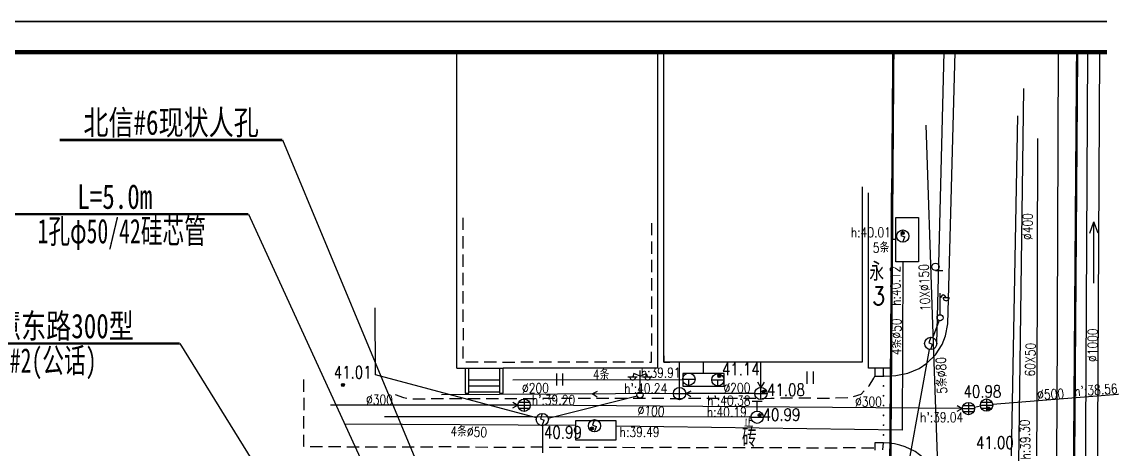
# Model space of a CAD drawing. Header units: inches. Extents: x 505347 to 508499, y 312634 to 313316.
# Drawn here: x 505634.8 to 505722.8, y 312923.5 to 312958.4 of the extents above; entities that cross this region are included whole.
import ezdxf
from ezdxf.enums import TextEntityAlignment as Align
from ezdxf.lldxf.tags import DXFTag

# ---------------------------------------------------------------- set-up
doc = ezdxf.new("R2010")
doc.units = ezdxf.units.IN
doc.header["$LTSCALE"] = 0.5
doc.header["$MEASUREMENT"] = 0
doc.linetypes.add('ACAD_ISO05W100', pattern=[33, 24, -3, 0, -3, 0, -3])
for name, color, linetype in [('BJ02', 7, 'Continuous'), ('BJ03', 7, 'Continuous'), ('BJ04', 7, 'Continuous'), ('BJ08', 7, 'Continuous'), ('BJ09', 7, 'Continuous'), ('BJ10', 7, 'Continuous'), ('BZ', 2, 'Continuous'), ('上水井', 4, 'Continuous'), ('上水注记', 4, 'Continuous'), ('上水管线', 4, 'Continuous'), ('上水高程表', 4, 'Continuous'), ('各家需求标注', 6, 'Continuous'), ('污水井', 247, 'Continuous'), ('污水注记', 247, 'Continuous'), ('污水管线', 247, 'Continuous'), ('污水高程表', 247, 'Continuous'), ('热力井', 40, 'Continuous'), ('热力注记', 40, 'Continuous'), ('热力管线', 40, 'Continuous'), ('热力高程表', 40, 'Continuous'), ('照明井', 193, 'Continuous'), ('照明管线', 193, 'Continuous'), ('燃气管线', 6, 'Continuous'), ('电信注记', 3, 'Continuous'), ('电信管线', 3, 'Continuous'), ('电信规划位置', 1, 'Continuous'), ('电力井', 1, 'Continuous'), ('电力注记', 1, 'Continuous'), ('电力管线', 1, 'Continuous'), ('电力高程表', 1, 'Continuous'), ('道路红线', 1, 'Continuous'), ('雨水井', 34, 'Continuous'), ('雨水注记', 34, 'Continuous'), ('雨水管线', 34, 'Continuous'), ('雨水高程表', 34, 'Continuous')]:
    doc.layers.add(name, color=color, linetype=linetype)
doc.styles.add('HZ', font='simplex.shx', dxfattribs={"bigfont": 'hztxt'})
doc.styles.add('粗宋', font='', dxfattribs={"width": 0.75})
doc.styles.get('粗宋').set_extended_font_data('SimSun')
doc.linetypes.add('1152', pattern='A,15,-0.9,[138,ltypeshp.shx,S=1,R=0,X=0,Y=-0.5],-0.7,[138,ltypeshp.shx,S=1,R=0,X=0,Y=-0.5],-0.9,0', length=17.5)
tags = doc.linetypes.add('DL', pattern='A,15,-4.925,[130,ltypeshp.shx,S=0.5,R=330,X=-0.15,Y=0.433],0,[130,ltypeshp.shx,S=0.4,R=90,X=0,Y=0],-0.15,[130,ltypeshp.shx,S=0.5,R=150,X=0,Y=-0.433],-4.925,15', length=40).pattern_tags.tags
tags[32:33] = [DXFTag(74, 4), DXFTag(75, 0), DXFTag(340, '0'), DXFTag(46, 1.0), DXFTag(50, 0.0), DXFTag(44, 0.0), DXFTag(45, 0.0)]
tags[30:31] = [DXFTag(74, 4), DXFTag(75, 0), DXFTag(340, '0'), DXFTag(46, 1.0), DXFTag(50, 0.0), DXFTag(44, 0.0), DXFTag(45, 0.0)]
tags[4:5] = [DXFTag(74, 4), DXFTag(75, 0), DXFTag(340, '0'), DXFTag(46, 1.0), DXFTag(50, 0.0), DXFTag(44, 0.0), DXFTag(45, 0.0)]
tags = doc.linetypes.add('DX', pattern='A,15,-5,[130,ltypeshp.shx,S=1,R=330,X=0,Y=0],-5,15', length=40).pattern_tags.tags
tags[16:17] = [DXFTag(74, 4), DXFTag(75, 0), DXFTag(340, '0'), DXFTag(46, 1.0), DXFTag(50, 0.0), DXFTag(44, 0.0), DXFTag(45, 0.0)]
tags[14:15] = [DXFTag(74, 4), DXFTag(75, 0), DXFTag(340, '0'), DXFTag(46, 1.0), DXFTag(50, 0.0), DXFTag(44, 0.0), DXFTag(45, 0.0)]
tags[4:5] = [DXFTag(74, 4), DXFTag(75, 0), DXFTag(340, '0'), DXFTag(46, 1.0), DXFTag(50, 0.0), DXFTag(44, 0.0), DXFTag(45, 0.0)]
tags = doc.linetypes.add('SS', pattern='A,15,-1.9,[130,ltypeshp.shx,S=1,R=330,X=0,Y=0],-1.2,[130,ltypeshp.shx,S=1,R=330,X=0,Y=0],-1.9,15', length=35).pattern_tags.tags
tags[24:25] = [DXFTag(74, 4), DXFTag(75, 0), DXFTag(340, '0'), DXFTag(46, 1.0), DXFTag(50, 0.0), DXFTag(44, 0.0), DXFTag(45, 0.0)]
tags[22:23] = [DXFTag(74, 4), DXFTag(75, 0), DXFTag(340, '0'), DXFTag(46, 1.0), DXFTag(50, 0.0), DXFTag(44, 0.0), DXFTag(45, 0.0)]
tags[4:5] = [DXFTag(74, 4), DXFTag(75, 0), DXFTag(340, '0'), DXFTag(46, 1.0), DXFTag(50, 0.0), DXFTag(44, 0.0), DXFTag(45, 0.0)]
doc.linetypes.add('TRQD', pattern='A,15,[130,ltypeshp.shx,S=0.6,R=0,X=0,Y=0],-5,[130,ltypeshp.shx,S=0.6,R=0,X=0,Y=0],15', length=35)

# ---------------------------------------------------------------- blocks, each defined once
blk = doc.blocks.new('941')
for p, q in [((-0.5, -1), (-0.5, 1)), ((0.5, -1), (0.5, 1))]:
    blk.add_line(p, q)
blk = doc.blocks.new('35211')
for p, q in [((0, 0.5), (0, 4)), ((0.19, 3.39), (0.39, 3.69)), ((0.39, 3.69), (0.49, 3.79)), ((0.49, 3.79), (0.69, 3.69)), ((0.69, 3.69), (0.89, 3.39)), ((0, 3.29), (0.19, 3.39)), ((0.49, 3.29), (1.49, 3.29)), ((0.89, 3.39), (0.99, 3.29))]:
    blk.add_line(p, q)
blk.add_circle((0, 0), 0.5)
blk.add_arc((0.99, 3.29), 0.5, 179, 0)
blk = doc.blocks.new('35213')
for p, q in [((0, 0.5), (0, 4)), ((-1.98, 3), (-0.49, 3)), ((-0.99, 3.5), (-1.19, 3)), ((0, 3.1), (-0.99, 3.5)), ((0, 3.1), (1, 3.5)), ((0.5, 3), (2, 3)), ((1, 3.5), (1.2, 3))]:
    blk.add_line(p, q)
blk.add_circle((0, 0), 0.5)
for centre in [(-1.19, 3), (1.25, 3)]:
    blk.add_arc(centre, 0.5, 179, 0)
blk = doc.blocks.new('B8211')
blk.add_hatch(color=256).paths.add_polyline_path([(0.25, 0, 1), (-0.25, 0, 1)])
blk.add_circle((0, 0), 0.25)
blk = doc.blocks.new('B545')
for p, q in [((-1, 0), (1, 0)), ((0, -1), (0, 0))]:
    blk.add_line(p, q)
blk.add_circle((0, 0), 1)
blk = doc.blocks.new('B547')
at = {"linetype": 'Continuous'}
for p, q in [((0, 1), (-0.31427, 0.111111)), ((-0.31427, 0.111111), (0.31427, -0.111111)), ((0, -1), (0.31427, -0.111111))]:
    blk.add_line(p, q, dxfattribs=at)
blk.add_circle((0, 0), 1)
blk = doc.blocks.new('B553')
at = {"linetype": 'Continuous'}
for p, q in [((-0.8, 2.6), (0.8, 2.6)), ((0, 1), (0, 2.6)), ((-1, 0), (1, 0))]:
    blk.add_line(p, q, dxfattribs=at)
blk.add_circle((0, 0), 1, dxfattribs=at)
blk = doc.blocks.new('B5421')
for p, q in [((-1, 0), (1, 0)), ((0, -1), (0, 1))]:
    blk.add_line(p, q)
blk.add_circle((0, 0), 1)
blk = doc.blocks.new('B5422')
at = {"linetype": 'Continuous'}
for p, q in [((-1, 0), (1, 0)), ((-0.866025, 0.5), (0.866025, 0.5)), ((0, 1), (0, -1)), ((-0.866025, -0.5), (0.866025, -0.5))]:
    blk.add_line(p, q, dxfattribs=at)
blk.add_circle((0, 0), 1, dxfattribs=at)
blk = doc.blocks.new('111111')
for p, q in [((518331.076, 303651.061), (518751.076, 303651.061)), ((518751.076, 303651.061), (518331.076, 303651.061))]:
    blk.add_line(p, q)
at = {"const_width": 0.35}
blk.add_lwpolyline([(518343.576, 303648.561), (518748.576, 303648.561), (518748.576, 303505.111), (518343.576, 303505.111)], close=True, dxfattribs=at)
blk = doc.blocks.new('A$C23F021E1')
at = {"color": 255}
blk.add_wipeout([(0, 6.569), (20.762, 6.569), (20.762, 0), (0, 0)], dxfattribs=at).dxf.layer = 'BZ'
at = {"layer": 'BZ', "color": 0, "const_width": 0.2}
blk.add_lwpolyline([(0, 3.285), (20.762, 3.285)], dxfattribs=at)
at = {"layer": 'BZ', "style": '粗宋', "width": 0.75, "flags": 8}
for tag, p in [('X=', (10.365, 3.712)), ('Y=', (10.426, 0.898))]:
    blk.add_attdef(tag, text='', height=2, dxfattribs=at).set_placement(p, align=Align.CENTER)
blk = doc.blocks.new('A$C463E76B2')
at = {"color": 255}
blk.add_wipeout([(0, 3.692), (18.176, 3.692), (18.176, 0), (0, 0)], dxfattribs=at).dxf.layer = 'BZ'
at = {"layer": 'BZ', "color": 0, "const_width": 0.2}
blk.add_lwpolyline([(0, 0.407), (18.176, 0.407)], dxfattribs=at)
at = {"layer": 'BZ', "style": '粗宋', "width": 0.75, "flags": 8}
blk.add_attdef('X=', text='', height=2, dxfattribs=at).set_placement((9.088, 0.834), align=Align.CENTER)

msp = doc.modelspace()

# ---------------------------------------------------------------- linework, layer by layer
at = {"layer": 'BJ02', "linetype": 'Continuous'}
for p, q in [((505670.308, 312938.15), (505670.297, 312955.899)), ((505686.683, 312955.899), (505686.69, 312930.122)), ((505687.19, 312930.622), (505687.183, 312955.899)), ((505703.389, 312944.922), (505703.39, 312930.624)), ((505703.89, 312930.124), (505703.889, 312944.422)), ((505705.737, 312944.422), (505705.74, 312930.124)), ((505670.806, 312941.401), (505670.805, 312942.401)), ((505686.187, 312941.964), (505686.187, 312940.964)), ((505687.187, 312940.62), (505687.187, 312941.62)), ((505670.807, 312939.901), (505670.806, 312940.901)), ((505686.187, 312940.464), (505686.188, 312939.464)), ((505687.188, 312939.12), (505687.187, 312940.12)), ((505670.808, 312938.401), (505670.807, 312939.401)), ((505686.188, 312938.964), (505686.188, 312937.964)), ((505687.188, 312937.62), (505687.188, 312938.62)), ((505703.389, 312938.926), (505703.389, 312937.926)), ((505670.31, 312935.069), (505670.308, 312938.15)), ((505670.809, 312936.901), (505670.808, 312937.901)), ((505686.188, 312937.464), (505686.188, 312936.464)), ((505687.188, 312936.12), (505687.188, 312937.12)), ((505670.81, 312935.401), (505670.809, 312936.401)), ((505686.188, 312935.964), (505686.189, 312934.964)), ((505687.189, 312934.62), (505687.189, 312935.62)), ((505670.311, 312933.175), (505670.31, 312935.069)), ((505670.811, 312933.901), (505670.81, 312934.901)), ((505686.189, 312934.464), (505686.189, 312933.464)), ((505670.811, 312933.401), (505670.811, 312933.175)), ((505687.189, 312933.12), (505687.189, 312934.12)), ((505670.313, 312930.121), (505670.311, 312933.175)), ((505670.811, 312933.175), (505670.812, 312932.401)), ((505686.189, 312932.964), (505686.19, 312931.964)), ((505687.19, 312931.62), (505687.189, 312932.62)), ((505670.812, 312930.901), (505670.812, 312931.901)), ((505686.19, 312930.622), (505686.19, 312931.464)), ((505687.19, 312931.12), (505687.19, 312930.622)), ((505670.313, 312930.121), (505674.086, 312930.121)), ((505670.986, 312930.121), (505670.986, 312928.096)), ((505672.032, 312930.621), (505671.032, 312930.621)), ((505671.286, 312928.096), (505671.286, 312930.121)), ((505673.532, 312930.621), (505672.532, 312930.621)), ((505673.786, 312930.121), (505673.786, 312928.096)), ((505674.032, 312930.621), (505675.032, 312930.621)), ((505686.69, 312930.122), (505674.086, 312930.121)), ((505674.086, 312928.096), (505674.086, 312930.121)), ((505676.532, 312930.621), (505675.532, 312930.621)), ((505678.032, 312930.621), (505677.032, 312930.621)), ((505679.532, 312930.621), (505678.532, 312930.621)), ((505681.032, 312930.622), (505680.032, 312930.621)), ((505682.532, 312930.622), (505681.532, 312930.622)), ((505684.032, 312930.622), (505683.032, 312930.622)), ((505685.532, 312930.622), (505684.532, 312930.622)), ((505686.032, 312930.622), (505686.19, 312930.622)), ((505703.39, 312930.624), (505687.19, 312930.622)), ((505687.19, 312930.622), (505687.692, 312930.622)), ((505689.192, 312930.622), (505688.192, 312930.622)), ((505690.692, 312930.622), (505689.692, 312930.622)), ((505692.192, 312930.623), (505691.192, 312930.623)), ((505693.692, 312930.623), (505692.692, 312930.623)), ((505695.192, 312930.623), (505694.192, 312930.623)), ((505696.692, 312930.623), (505695.692, 312930.623)), ((505698.192, 312930.623), (505697.192, 312930.623)), ((505699.692, 312930.624), (505698.692, 312930.623)), ((505701.192, 312930.624), (505700.192, 312930.624)), ((505702.692, 312930.624), (505701.692, 312930.624)), ((505705.74, 312930.124), (505703.89, 312930.124)), ((505704.426, 312930.124), (505704.426, 312929.476)), ((505705.126, 312929.476), (505705.126, 312930.124)), ((505671.286, 312929.182), (505673.786, 312929.182)), ((505704.426, 312929.476), (505705.126, 312929.476)), ((505670.986, 312928.096), (505671.286, 312928.096)), ((505671.286, 312928.682), (505673.786, 312928.682)), ((505671.286, 312928.182), (505673.786, 312928.182)), ((505673.786, 312928.096), (505674.086, 312928.096)), ((505704.426, 312924.034), (505704.426, 312923.448)), ((505705.126, 312924.034), (505704.426, 312924.034)), ((505705.081, 312923.456), (505705.126, 312924.034))]:
    msp.add_line(p, q, dxfattribs=at)
at = {"layer": 'BJ04', "linetype": 'Continuous', "flags": 128}
for points in [[(505705.126, 312929.476), (505706.124, 312929.516), (505707.099, 312929.73), (505708.023, 312930.111), (505708.649, 312930.522), (505709.362, 312931.22), (505709.905, 312932.057), (505710.184, 312932.752), (505710.371, 312933.733), (505710.981, 312955.899)], [(505657.804, 312928.199), (505657.804, 312929.199)], [(505703.887, 312928.635), (505703.94, 312928.692), (505704.327, 312929.311), (505704.426, 312929.476)], [(505702.688, 312927.825), (505703.312, 312928.011), (505703.548, 312928.268)], [(505657.804, 312927.699), (505657.804, 312926.699)], [(505665.257, 312927.965), (505665.949, 312927.723), (505666.21, 312927.669)], [(505666.705, 312927.622), (505667.438, 312927.623), (505667.705, 312927.624)], [(505669.205, 312927.626), (505668.205, 312927.625)], [(505670.705, 312927.628), (505669.705, 312927.627)], [(505672.205, 312927.631), (505671.205, 312927.629)], [(505673.705, 312927.633), (505672.705, 312927.631)], [(505675.205, 312927.635), (505674.205, 312927.634)], [(505676.41, 312927.637), (505675.705, 312927.636)], [(505676.706, 312927.637), (505676.41, 312927.637)], [(505678.287, 312927.64), (505677.325, 312927.638)], [(505679.705, 312927.642), (505678.856, 312927.641)], [(505681.205, 312927.644), (505680.205, 312927.643)], [(505682.705, 312927.647), (505681.705, 312927.645)], [(505684.205, 312927.649), (505683.205, 312927.647)], [(505685.705, 312927.651), (505684.705, 312927.65)], [(505687.205, 312927.653), (505686.205, 312927.652)], [(505687.705, 312927.654), (505688.438, 312927.655), (505688.705, 312927.656)], [(505690.205, 312927.658), (505689.205, 312927.657)], [(505691.705, 312927.66), (505690.705, 312927.659)], [(505693.205, 312927.662), (505692.205, 312927.661)], [(505694.705, 312927.665), (505693.705, 312927.663)], [(505695.205, 312927.665), (505695.938, 312927.666), (505696.205, 312927.667)], [(505697.705, 312927.669), (505696.705, 312927.668)], [(505699.205, 312927.671), (505698.205, 312927.67)], [(505699.705, 312927.672), (505700.438, 312927.673), (505700.705, 312927.678)], [(505702.205, 312927.707), (505701.205, 312927.688)], [(505657.804, 312925.199), (505657.804, 312926.199)], [(505657.831, 312923.726), (505657.804, 312923.726), (505657.804, 312924.699)], [(505658.331, 312923.725), (505659.331, 312923.723)], [(505660.831, 312923.72), (505659.986, 312923.721), (505659.831, 312923.722)], [(505661.331, 312923.719), (505662.331, 312923.717)], [(505662.831, 312923.716), (505663.831, 312923.713)], [(505664.331, 312923.712), (505665.331, 312923.71)], [(505665.831, 312923.709), (505666.831, 312923.706)], [(505667.331, 312923.705), (505668.331, 312923.703)], [(505669.831, 312923.7), (505668.986, 312923.701), (505668.831, 312923.702)], [(505670.331, 312923.699), (505671.331, 312923.697)], [(505671.831, 312923.696), (505672.831, 312923.694)], [(505673.331, 312923.693), (505674.331, 312923.69)], [(505674.831, 312923.689), (505675.831, 312923.687)], [(505677.331, 312923.683), (505677.211, 312923.683), (505676.331, 312923.685)], [(505677.831, 312923.682), (505678.831, 312923.68)], [(505679.331, 312923.679), (505680.331, 312923.677)], [(505680.831, 312923.676), (505681.831, 312923.674)], [(505682.331, 312923.673), (505683.331, 312923.67)], [(505683.831, 312923.669), (505684.831, 312923.667)], [(505685.331, 312923.666), (505686.331, 312923.664)], [(505687.831, 312923.66), (505686.986, 312923.662), (505686.831, 312923.663)], [(505688.331, 312923.659), (505689.331, 312923.657)], [(505689.831, 312923.656), (505690.831, 312923.653)], [(505692.331, 312923.65), (505692.101, 312923.65), (505691.331, 312923.652)], [(505692.831, 312923.649), (505693.831, 312923.647)], [(505694.331, 312923.646), (505695.331, 312923.644)], [(505695.831, 312923.643), (505696.831, 312923.641)], [(505698.331, 312923.637), (505697.486, 312923.639), (505697.331, 312923.64)], [(505698.831, 312923.636), (505699.831, 312923.634)], [(505700.331, 312923.633), (505701.331, 312923.63)], [(505702.831, 312923.627), (505702.498, 312923.627), (505701.831, 312923.629)], [(505703.331, 312923.626), (505704.331, 312923.624)]]:
    msp.add_lwpolyline(points, dxfattribs=at)
at = {"layer": 'BJ04', "linetype": 'Continuous', "const_width": 0.075}
for points in [[(505705.126, 312929.439, 1), (505705.126, 312929.514, 1)], [(505705.126, 312928.639, 1), (505705.126, 312928.714, 1)], [(505705.126, 312927.839, 1), (505705.126, 312927.914, 1)], [(505705.126, 312927.039, 1), (505705.126, 312927.114, 1)], [(505705.126, 312926.239, 1), (505705.126, 312926.314, 1)], [(505705.126, 312925.439, 1), (505705.126, 312925.514, 1)], [(505705.126, 312924.639, 1), (505705.126, 312924.714, 1)]]:
    msp.add_lwpolyline(points, format="xyb", close=True, dxfattribs=at)
at = {"layer": 'BJ04', "linetype": 'Continuous', "flags": 128}
msp.add_lwpolyline([(505708.428, 312922.785, 0.178399), (505705.126, 312924.034)], format="xyb", dxfattribs=at)
at = {"layer": 'BJ09', "linetype": 'Continuous', "flags": 128}
msp.add_lwpolyline([(505709.357, 312938.102), (505709.957, 312938.102)], dxfattribs=at)
at = {"layer": 'BJ09', "linetype": 'Continuous'}
msp.add_circle((505709.362, 312938.397), 0.3, dxfattribs=at)
at = {"layer": '上水管线', "linetype": 'SS', "ltscale": 0.6}
for points in [[(505716.551, 312952.946), (505716.145, 312922.41)], [(505676.372, 312926.147), (505664.402, 312926.163)], [(505694.307, 312926.123), (505676.372, 312926.147)]]:
    msp.add_lwpolyline(points, dxfattribs=at)
at = {"layer": '污水管线'}
for points in [[(505721.775, 312955.899), (505721.53, 312909.261)], [(505722.529, 312909.256), (505722.769, 312955.899)], [(505721.953, 312941.129), (505722.295, 312942.069)], [(505722.637, 312941.129), (505722.295, 312942.069)], [(505722.295, 312937.069), (505722.295, 312942.069)], [(505688.478, 312928.048), (505688.478, 312930.622)], [(505695.119, 312928.56), (505695.119, 312930.623)], [(505695.374, 312928.991), (505695.119, 312928.56), (505694.874, 312928.996)], [(505687.978, 312928.046), (505669.035, 312927.961)], [(505681.754, 312927.756), (505681.333, 312928.023), (505681.775, 312928.255)], [(505694.619, 312928.059), (505688.978, 312928.049)]]:
    msp.add_lwpolyline(points, dxfattribs=at)
at = {"layer": '污水管线', "elevation": 41.042}
msp.add_lwpolyline([(505689.399, 312927.782), (505688.978, 312928.048), (505689.42, 312928.281)], dxfattribs=at)
at = {"layer": '热力管线'}
for points in [[(505690.428, 312929.692), (505690.428, 312930.622)], [(505688.746, 312929.176), (505674.864, 312929.147)]]:
    msp.add_lwpolyline(points, dxfattribs=at)
msp.add_lwpolyline([(505688.746, 312928.659), (505692.11, 312928.659), (505692.11, 312929.692), (505688.746, 312929.692)], close=True, dxfattribs=at)
at = {"layer": '照明管线'}
for points in [[(505709.474, 312932.151), (505710.062, 312955.899)], [(505676.795, 312926.063), (505663.664, 312929.576), (505663.639, 312935.046)], [(505709.146, 312932.611), (505709.656, 312934)], [(505707.309, 312922.947), (505708.885, 312931.651)], [(505677.761, 312926.055), (505685.008, 312927.868)], [(505677.28, 312925.435), (505677.293, 312923.228)]]:
    msp.add_lwpolyline(points, dxfattribs=at)
at = {"layer": '燃气管线', "linetype": 'TRQD', "ltscale": 0.5}
msp.add_line((505716.051, 312950.704), (505715.421, 312917.169), dxfattribs=at)
at = {"layer": '电信管线', "linetype": 'DX'}
for points in [[(505719.292, 312926.643), (505719.415, 312955.899)], [(505717.652, 312928.325), (505717.727, 312948.858)], [(505717.528, 312894.355), (505717.652, 312928.325)], [(505719.131, 312909.152), (505719.292, 312926.643)]]:
    msp.add_lwpolyline(points, dxfattribs=at)
at = {"layer": '电力管线', "linetype": 'DL'}
for points in [[(505709.131, 312934.509), (505708.598, 312949.96)], [(505706.12, 312940.616), (505705.738, 312940.616)], [(505706.695, 312938.786), (505706.657, 312925.057), (505683.292, 312925.402)], [(505709.742, 312916.802), (505709.132, 312934.469)], [(505680.011, 312925.437), (505661.155, 312925.556)]]:
    msp.add_lwpolyline(points, dxfattribs=at)
for points in [[(505706.12, 312942.426), (505707.968, 312942.426), (505707.968, 312938.806), (505706.12, 312938.806)], [(505680.012, 312925.87), (505683.289, 312925.87), (505683.289, 312924.264), (505680.012, 312924.264)]]:
    msp.add_lwpolyline(points, close=True, dxfattribs=at)
at = {"layer": '道路红线'}
msp.add_line((505705.925, 312955.899), (505705.46, 312893.145), dxfattribs=at)
at = {"layer": '道路红线', "linetype": 'ACAD_ISO05W100', "const_width": 0.2}
msp.add_lwpolyline([(505720.926, 312955.899), (505720.312, 312873.145)], dxfattribs=at)
at = {"layer": '雨水管线'}
for points in [[(505674.86, 312927.364), (505675.285, 312927.103), (505674.847, 312926.864)], [(505724.917, 312928.039), (505714.028, 312927.152)], [(505675.285, 312927.103), (505659.986, 312927.103)], [(505711.554, 312926.835), (505676.285, 312927.1)], [(505713.046, 312927.019), (505712.542, 312926.924)]]:
    msp.add_lwpolyline(points, dxfattribs=at)
at = {"layer": '雨水管线', "elevation": 40.987}
msp.add_lwpolyline([(505711.129, 312927.092), (505711.554, 312926.831), (505711.116, 312926.592)], dxfattribs=at)

# ---------------------------------------------------------------- block references
msp.add_blockref('111111', (-12917.139, 9307.337, 82.3))
at = {"layer": 'BJ03', "linetype": 'Continuous', "xscale": 0.5, "yscale": 0.5, "zscale": 0.5}
for name, p in [('35211', (505709.742, 312934.234)), ('35213', (505685.251, 312927.928))]:
    msp.add_blockref(name, p, dxfattribs=at)
at = {"layer": 'BJ08', "xscale": 0.5, "yscale": 0.5, "zscale": 0.5}
for p in [(505706.694, 312941.149, 41.22), (505691.718, 312929.49, 41.138), (505661.002, 312928.759, 41.01), (505695.343, 312928.209, 41.084), (505695.008, 312926.29, 40.992), (505713.659, 312926.843, 40.976), (505681.319, 312925.202)]:
    msp.add_blockref('B8211', p, dxfattribs=at)
at = {"layer": 'BJ09', "linetype": 'Continuous', "xscale": 0.5, "yscale": 0.5, "zscale": 0.5}
for p in [(505699.151, 312929.346), (505678.706, 312929.199)]:
    msp.add_blockref('941', p, dxfattribs=at)
at = {"layer": '上水井', "linetype": 'Continuous', "xscale": 0.5, "yscale": 0.5, "zscale": 0.5}
msp.add_blockref('B553', (505694.807, 312926.122, 40.992), dxfattribs=at)
at = {"layer": '污水井', "linetype": 'Continuous', "xscale": 0.5, "yscale": 0.5, "zscale": 0.5}
for p in [(505688.478, 312928.048, 41.042), (505695.119, 312928.059, 41.042)]:
    msp.add_blockref('B5421', p, dxfattribs=at)
at = {"layer": '热力井', "linetype": 'Continuous', "xscale": 0.5, "yscale": 0.5, "zscale": 0.5}
for p in [(505689.24, 312929.219, 41.223), (505691.602, 312929.175, 41.223)]:
    msp.add_blockref('B545', p, dxfattribs=at)
at = {"layer": '照明井', "linetype": 'Continuous', "xscale": 0.5, "yscale": 0.5, "zscale": 0.5}
for p in [(505708.974, 312932.142, 41.142), (505677.277, 312925.934, 41.05)]:
    msp.add_blockref('B547', p, dxfattribs=at)
at = {"layer": '电力井', "linetype": 'Continuous', "xscale": 0.5, "yscale": 0.5, "zscale": 0.5}
for p in [(505706.694, 312940.901, 41.22), (505681.538, 312925.427, 40.993)]:
    msp.add_blockref('B547', p, dxfattribs=at)
at = {"layer": '雨水井', "linetype": 'Continuous', "xscale": 0.5, "yscale": 0.5, "zscale": 0.5}
for p in [(505675.785, 312927.103, 40.958), (505712.054, 312926.831, 40.987), (505713.534, 312927.111, 81.963)]:
    msp.add_blockref('B5422', p, dxfattribs=at)

# ---------------------------------------------------------------- texts
at = {"layer": 'BJ08', "style": 'HZ', "width": 0.8}
for s, p in [('41.01', (505660.256, 312929.288, 41.01)), ('41.14', (505691.937, 312929.554, 41.138)), ('41.08', (505695.619, 312927.859, 41.084)), ('40.98', (505711.655, 312927.721, 40.976)), ('40.99', (505695.253, 312925.834, 40.992)), ('40.99', (505677.414, 312924.388, 40.993)), ('41.00', (505712.671, 312923.54, 41.003))]:
    msp.add_text(s, height=1, dxfattribs=at).set_placement(p)
at = {"layer": 'BJ10', "linetype": 'Continuous', "style": 'HZ', "width": 0.8}
for s, p in [('永', (505703.968, 312937.251)), ('3', (505704.209, 312935.274)), ('砖', (505693.572, 312923.692))]:
    msp.add_text(s, height=1.5, dxfattribs=at).set_placement(p)
at = {"layer": '上水注记', "linetype": '1152', "style": 'HZ', "width": 0.8}
msp.add_text('%%c400', height=0.8, rotation=90, dxfattribs=at).set_placement((505717.287, 312940.584))
at = {"layer": '上水注记', "style": 'HZ', "width": 0.8}
for s, rotation, p in [('%%c100', 356.177, (505685.031, 312926.309)), ('止', 358.90525, (505693.719, 312925.325))]:
    msp.add_text(s, height=0.8, rotation=rotation, dxfattribs=at).set_placement(p)
at = {"layer": '上水高程表', "style": 'HZ', "width": 0.8}
msp.add_text('h:40.19', height=0.8, dxfattribs=at).set_placement((505690.702, 312926.146))
msp.add_text('h:39.30', height=0.8, rotation=91.39932, dxfattribs=at).set_placement((505717.122, 312922.679))
at = {"layer": '污水注记', "style": 'HZ', "width": 0.8}
for s, rotation, p in [('%%c1000', 89.89694, (505722.59, 312930.628)), ('%%c200', 0.84287, (505675.623, 312928.077)), ('%%c200', 0.84287, (505692.073, 312928.089))]:
    msp.add_text(s, height=0.8, rotation=rotation, dxfattribs=at).set_placement(p)
at = {"layer": '污水高程表', "style": 'HZ', "width": 0.8}
for s, p in [("h':40.24", (505683.945, 312928.077)), ("h':40.38", (505690.729, 312927.082))]:
    msp.add_text(s, height=0.8, dxfattribs=at).set_placement(p)
at = {"layer": '热力注记', "style": 'HZ', "width": 0.8}
msp.add_text('4条', height=0.8, rotation=359.98654, dxfattribs=at).set_placement((505681.402, 312929.204))
at = {"layer": '热力高程表', "style": 'HZ', "width": 0.8}
msp.add_text('h:39.91', height=0.8, dxfattribs=at).set_placement((505685.307, 312929.351))
at = {"layer": '电信注记', "style": 'HZ', "width": 0.8}
msp.add_text('60X50', height=0.8, rotation=88.90399, dxfattribs=at).set_placement((505717.481, 312929.443))
at = {"layer": '电力注记', "style": 'HZ', "width": 0.8}
for s, rotation, p in [('5条', 0.50949, (505704.257, 312939.55)), ('10X%%c150', 92.14673, (505708.942, 312934.795)), ('4条%%c50', 89.64007, (505706.571, 312931.18)), ('5条%%c80', 92.42326, (505710.317, 312928.055)), ('4条%%c50', 358.10682, (505669.762, 312924.589))]:
    msp.add_text(s, height=0.8, rotation=rotation, dxfattribs=at).set_placement(p)
at = {"layer": '电力高程表', "style": 'HZ', "width": 0.8}
for s, p in [('h:40.01', (505702.456, 312940.805)), ('h:39.49', (505683.585, 312924.516))]:
    msp.add_text(s, height=0.8, dxfattribs=at).set_placement(p)
msp.add_text('h:40.12', height=0.8, rotation=91.2634, dxfattribs=at).set_placement((505706.542, 312935.217))
at = {"layer": '雨水注记', "style": 'HZ', "width": 0.8}
msp.add_text('%%C500', height=0.8, rotation=2.62793, dxfattribs=at).set_placement((505717.683, 312927.546))
for p in [(505662.892, 312927.148), (505702.806, 312926.99)]:
    msp.add_text('%%C300', height=0.8, dxfattribs=at).set_placement(p)
at = {"layer": '雨水高程表', "style": 'HZ', "width": 0.8}
msp.add_text("h':38.56", height=0.8, rotation=3.96506, dxfattribs=at).set_placement((505720.719, 312927.83))
for s, p in [("h':39.20", (505676.416, 312927.129)), ("h':39.04", (505708.1, 312925.715))]:
    msp.add_text(s, height=0.8, dxfattribs=at).set_placement(p)

# ---------------------------------------------------------------- next in the draw order: block references
at = {"layer": '各家需求标注', "color": 1, "linetype": 'Continuous'}
ref = msp.add_blockref('A$C463E76B2', (505637.889, 312948.334), dxfattribs=at)
ref.add_attrib('X=', '北信#6现状人孔', dxfattribs={"layer": 'BZ', "color": 3, "height": 2, "style": '粗宋', "width": 0.75, "flags": 8}).set_placement((505646.978, 312949.168), align=Align.CENTER)
at = {"layer": '电信规划位置', "linetype": 'Continuous'}
ref = msp.add_blockref('A$C23F021E1', (505632.526, 312939.41), dxfattribs=at)
ref.add_attrib('X=', 'L=5.0m ', dxfattribs={"layer": 'BZ', "color": 0, "height": 2, "style": '粗宋', "width": 0.75, "flags": 8}).set_placement((505642.892, 312943.121), align=Align.CENTER)
ref.add_attrib('Y=', '1孔φ50/42硅芯管', dxfattribs={"layer": 'BZ', "color": 0, "height": 2, "style": '粗宋', "width": 0.65, "flags": 8}).set_placement((505642.952, 312940.308), align=Align.CENTER)
ref = msp.add_blockref('A$C23F021E1', (505626.926, 312928.855), dxfattribs=at)
ref.add_attrib('X=', '育慧东路300型', dxfattribs={"layer": 'BZ', "color": 0, "height": 2, "style": '粗宋', "width": 0.75, "flags": 8}).set_placement((505637.292, 312932.567), align=Align.CENTER)
ref.add_attrib('Y=', '#2(公话)', dxfattribs={"layer": 'BZ', "color": 0, "height": 2, "style": '粗宋', "width": 0.65, "flags": 8}).set_placement((505637.352, 312929.754), align=Align.CENTER)

# ---------------------------------------------------------------- next in the draw order: linework, layer by layer
for p, q in [((505656.066, 312948.742), (505685.159, 312878.973)), ((505653.288, 312942.694), (505682.611, 312878.805)), ((505647.688, 312932.14), (505680.24, 312879.654))]:
    msp.add_line(p, q)
at = {"color": 1, "const_width": 0.2}
msp.add_lwpolyline([(505522.699, 312940.44), (505523.119, 312898.565), (505541.113, 312895.944), (505546.986, 312895.276), (505568.129, 312893.628), (505599.214, 312893.145), (505657.3, 312893.145), (505705.46, 312893.145), (505705.925, 312955.899)], dxfattribs=at)

doc.saveas('drawing.dxf')
